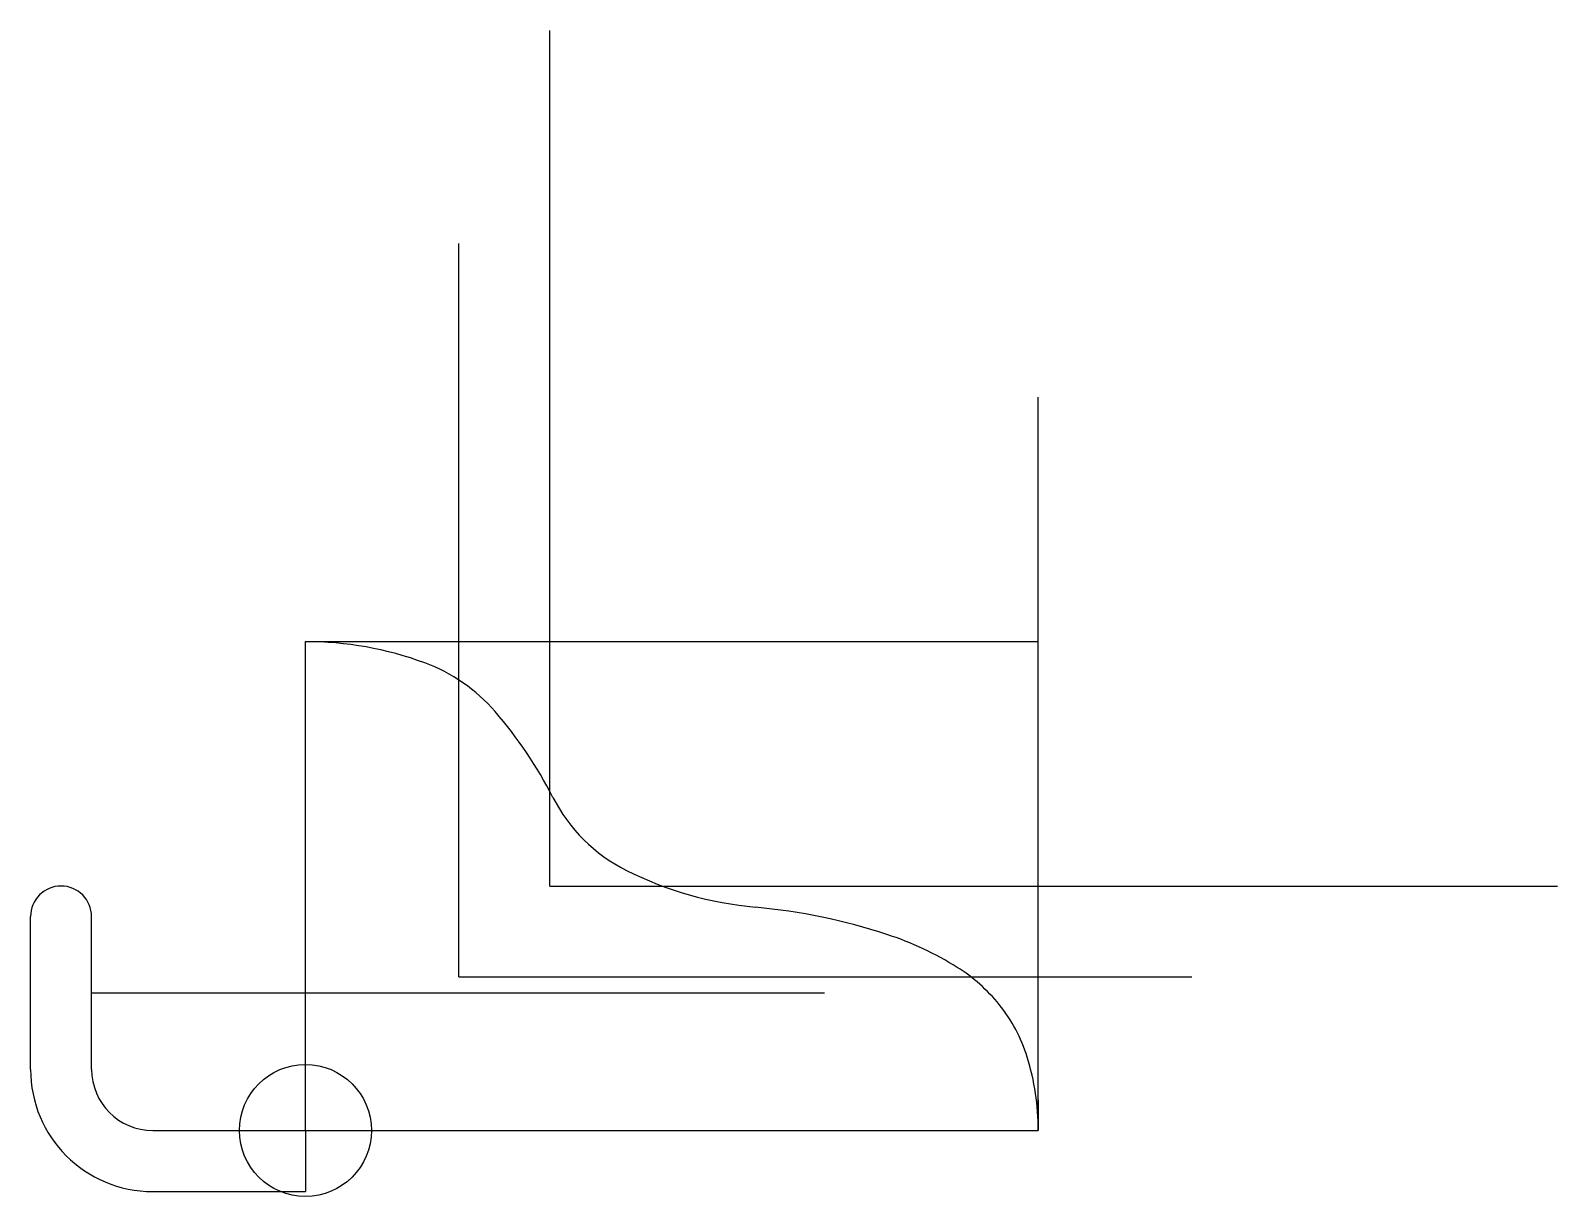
# Model space of a CAD drawing. Header units: inches. Extents: x -0.56 to 2.56, y -0.14 to 2.25.
import ezdxf

# ---------------------------------------------------------------- set-up
doc = ezdxf.new("R2010")
doc.units = ezdxf.units.IN
doc.header["$MEASUREMENT"] = 0
for name, color, linetype, lineweight, true_color in [('Bottom', 2, 'Continuous', 25, 0xffff00), ('CrossSectionForRot', 6, 'Continuous', 25, 0xff00ff), ('MagnetHole', 1, 'Continuous', 25, 0xff0000), ('Working Lines', 30, 'Continuous', 25, 0xff7f00)]:
    doc.layers.add(name, color=color, linetype=linetype, lineweight=lineweight, true_color=true_color)

msp = doc.modelspace()

# ---------------------------------------------------------------- linework, layer by layer
at = {"layer": 'Bottom'}
for p, q in [((0, 0), (0, 1)), ((1.5, 0.0625), (1.5, 0)), ((0, 0), (1.5, 0))]:
    msp.add_line(p, q, dxfattribs=at)
for centre, radius, start, end in [((0, 0.2928), 0.7072, 69.7881, 90), ((0.1232, 0.6274), 0.3507, 40.9278, 69.7881), ((-0.273, 0.2839), 0.875, 27.0151, 40.9278), ((0.8087, 0.8354), 0.3391, 207.0151, 243.4349), ((0.9893, 1.1967), 0.7431, 243.4349, 264.7385), ((0.8091, -0.7612), 1.223, 71.8425, 84.7385), ((0.9846, -0.2259), 0.6597, 58.0056, 71.8425), ((1.1515, 0.0413), 0.3447, 38.8195, 58.0056), ((1.1667, 0.0535), 0.3252, 17.2559, 38.8195), ((0.9944, 0), 0.5056, 0, 17.2559)]:
    msp.add_arc(centre, radius, start, end, dxfattribs=at)
at = {"layer": 'CrossSectionForRot'}
for p, q in [((-0.5, 0.5), (-0.5, 0.5)), ((-0.5625, 0.125), (-0.5625, 0.4375)), ((-0.4375, 0.125), (-0.4375, 0.4375)), ((-0.3125, 0), (0, 0)), ((0, 0), (0, -0.125)), ((-0.3125, -0.125), (0, -0.125))]:
    msp.add_line(p, q, dxfattribs=at)
for centre, radius, start, end in [((-0.5, 0.4375), 0.0625, 90, 180), ((-0.5, 0.4375), 0.0625, 0, 90), ((-0.3125, 0.125), 0.25, 180, 270), ((-0.3125, 0.125), 0.125, 180, 270)]:
    msp.add_arc(centre, radius, start, end, dxfattribs=at)
at = {"layer": 'MagnetHole'}
msp.add_circle((0, 0), 0.135, dxfattribs=at)
at = {"layer": 'Working Lines'}
for p, q in [((0.5, 0.5), (0.5, 2.25)), ((0.3141, 0.3141), (0.3141, 1.8141)), ((1.5, 0), (1.5, 1.5)), ((0, 1), (1.5, 1)), ((0.5, 0.5), (2.5625, 0.5)), ((0.3141, 0.3141), (1.8141, 0.3141)), ((-0.4375, 0.2813), (1.0625, 0.2813))]:
    msp.add_line(p, q, dxfattribs=at)

doc.saveas('drawing.dxf')
